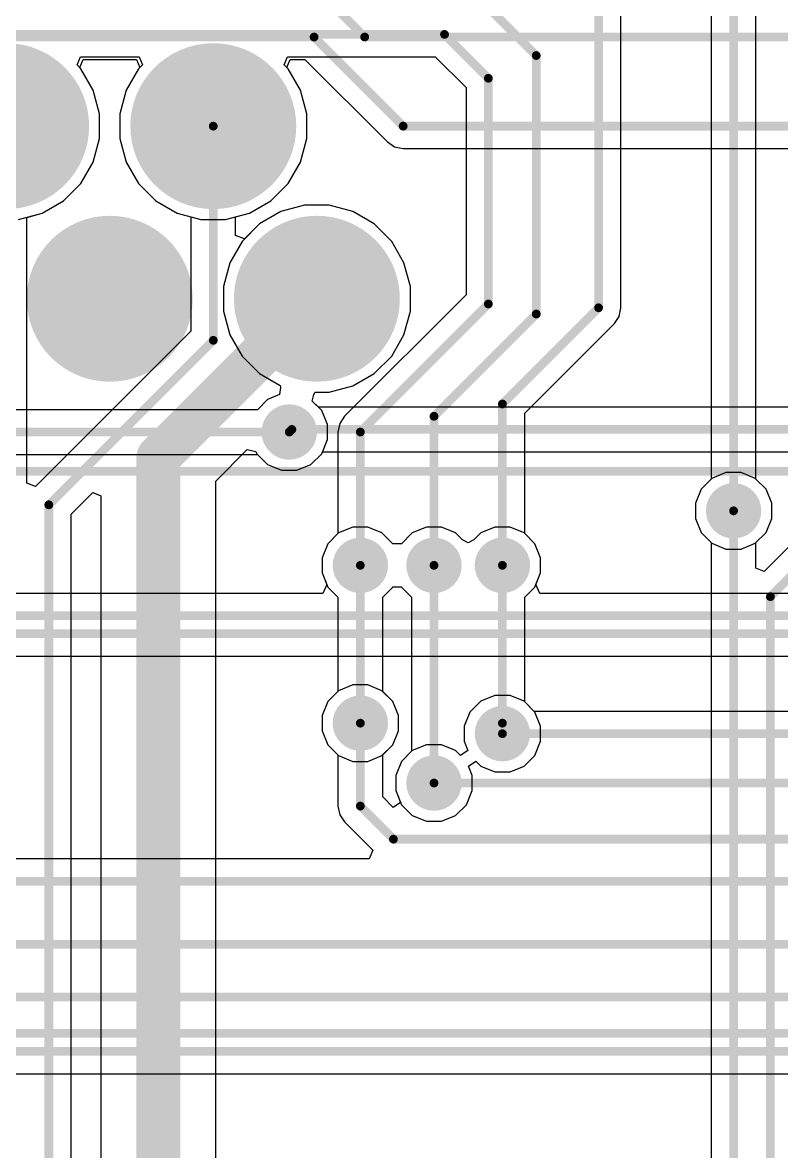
# Model space of a CAD drawing. Header units: millimetres. Extents: x -0.36 to 5.33, y -0.63 to 3.45.
# Drawn here: x 1.124 to 1.556, y 2.238 to 2.882 of the extents above; entities that cross this region are included whole.
import ezdxf

# ---------------------------------------------------------------- set-up
doc = ezdxf.new("R2010")
doc.units = ezdxf.units.MM
doc.header["$MEASUREMENT"] = 0
for name, color, linetype in [('BottomLayer', 5, 'Continuous'), ('BottomSolder', 6, 'Continuous'), ('MultiLayer', 9, 'Continuous'), ('PadHoleLayer', 156, 'Continuous'), ('TopLayer', 1, 'Continuous'), ('TopOverlay', 2, 'Continuous'), ('TopSolder', 216, 'Continuous'), ('ViaHoleLayer', 16, 'Continuous')]:
    doc.layers.add(name, color=color, linetype=linetype)

# ---------------------------------------------------------------- blocks, each defined once
blk = doc.blocks.new('6437288_3_4')
at = {"layer": 'BottomLayer'}
h = blk.add_hatch(color=5, dxfattribs=at)
edge = h.paths.add_edge_path()
edge.add_arc((0.40354, 0.28543), 0.04331, 0, 360)
h = blk.add_hatch(color=5, dxfattribs=at)
edge = h.paths.add_edge_path()
edge.add_arc((0.52165, 0.28543), 0.04331, 0, 360)
h = blk.add_hatch(color=5, dxfattribs=at)
edge = h.paths.add_edge_path()
edge.add_arc((0.4626, 0.18701), 0.04331, 0, 360)
h = blk.add_hatch(color=5, dxfattribs=at)
edge = h.paths.add_edge_path()
edge.add_arc((0.58071, 0.18701), 0.04331, 0, 360)
at = {"layer": 'BottomSolder'}
h = blk.add_hatch(color=6, dxfattribs=at)
edge = h.paths.add_edge_path()
edge.add_arc((0.40354, 0.28543), 0.04731, 0, 360)
h = blk.add_hatch(color=6, dxfattribs=at)
edge = h.paths.add_edge_path()
edge.add_arc((0.52165, 0.28543), 0.04731, 0, 360)
h = blk.add_hatch(color=6, dxfattribs=at)
edge = h.paths.add_edge_path()
edge.add_arc((0.4626, 0.18701), 0.04731, 0, 360)
h = blk.add_hatch(color=6, dxfattribs=at)
edge = h.paths.add_edge_path()
edge.add_arc((0.58071, 0.18701), 0.04731, 0, 360)
at = {"layer": 'MultiLayer'}
h = blk.add_hatch(color=9, dxfattribs=at)
edge = h.paths.add_edge_path()
edge.add_arc((0.40354, 0.28543), 0.04331, 0, 360)
h = blk.add_hatch(color=9, dxfattribs=at)
edge = h.paths.add_edge_path()
edge.add_arc((0.52165, 0.28543), 0.04331, 0, 360)
h = blk.add_hatch(color=9, dxfattribs=at)
edge = h.paths.add_edge_path()
edge.add_arc((0.4626, 0.18701), 0.04331, 0, 360)
h = blk.add_hatch(color=9, dxfattribs=at)
edge = h.paths.add_edge_path()
edge.add_arc((0.58071, 0.18701), 0.04331, 0, 360)
at = {"layer": 'PadHoleLayer'}
h = blk.add_hatch(color=156, dxfattribs=at)
edge = h.paths.add_edge_path()
edge.add_arc((0.40354, 0.28543), 0.02559, 0, 360)
h = blk.add_hatch(color=156, dxfattribs=at)
edge = h.paths.add_edge_path()
edge.add_arc((0.52165, 0.28543), 0.02559, 0, 360)
h = blk.add_hatch(color=156, dxfattribs=at)
edge = h.paths.add_edge_path()
edge.add_arc((0.4626, 0.18701), 0.02559, 0, 360)
h = blk.add_hatch(color=156, dxfattribs=at)
edge = h.paths.add_edge_path()
edge.add_arc((0.58071, 0.18701), 0.02559, 0, 360)
at = {"layer": 'TopLayer'}
h = blk.add_hatch(color=1, dxfattribs=at)
edge = h.paths.add_edge_path()
edge.add_arc((0.40354, 0.28543), 0.04331, 0, 360)
h = blk.add_hatch(color=1, dxfattribs=at)
edge = h.paths.add_edge_path()
edge.add_arc((0.52165, 0.28543), 0.04331, 0, 360)
h = blk.add_hatch(color=1, dxfattribs=at)
edge = h.paths.add_edge_path()
edge.add_arc((0.4626, 0.18701), 0.04331, 0, 360)
h = blk.add_hatch(color=1, dxfattribs=at)
edge = h.paths.add_edge_path()
edge.add_arc((0.58071, 0.18701), 0.04331, 0, 360)
at = {"layer": 'TopSolder'}
h = blk.add_hatch(color=216, dxfattribs=at)
edge = h.paths.add_edge_path()
edge.add_arc((0.40354, 0.28543), 0.04731, 0, 360)
h = blk.add_hatch(color=216, dxfattribs=at)
edge = h.paths.add_edge_path()
edge.add_arc((0.52165, 0.28543), 0.04731, 0, 360)
h = blk.add_hatch(color=216, dxfattribs=at)
edge = h.paths.add_edge_path()
edge.add_arc((0.4626, 0.18701), 0.04731, 0, 360)
h = blk.add_hatch(color=216, dxfattribs=at)
edge = h.paths.add_edge_path()
edge.add_arc((0.58071, 0.18701), 0.04731, 0, 360)
at = {"layer": 'TopOverlay', "const_width": 0.005}
blk.add_lwpolyline([(1.27953, 0.38386), (-1.27953, 0.38386)], dxfattribs=at)

msp = doc.modelspace()

# ---------------------------------------------------------------- hatches: boundary and pattern name
at = {"layer": 'BottomLayer'}
h = msp.add_hatch(color=5, dxfattribs=at)
edge = h.paths.add_edge_path()
edge.add_arc((1.27562, 2.64816), 0.01181, 0, 360)
h = msp.add_hatch(color=5, dxfattribs=at)
edge = h.paths.add_edge_path()
edge.add_arc((1.529, 2.60323), 0.01181, 0, 360)
h = msp.add_hatch(color=5, dxfattribs=at)
edge = h.paths.add_edge_path()
edge.add_arc((1.31616, 2.57215), 0.01181, 0, 360)
h = msp.add_hatch(color=5, dxfattribs=at)
edge = h.paths.add_edge_path()
edge.add_arc((1.35816, 2.57215), 0.01181, 0, 360)
h = msp.add_hatch(color=5, dxfattribs=at)
edge = h.paths.add_edge_path()
edge.add_arc((1.39716, 2.57215), 0.01181, 0, 360)
h = msp.add_hatch(color=5, dxfattribs=at)
edge = h.paths.add_edge_path()
edge.add_arc((1.31616, 2.48215), 0.01181, 0, 360)
h = msp.add_hatch(color=5, dxfattribs=at)
edge = h.paths.add_edge_path()
edge.add_arc((1.39716, 2.47615), 0.01181, 0, 360)
h = msp.add_hatch(color=5, dxfattribs=at)
edge = h.paths.add_edge_path()
edge.add_arc((1.35816, 2.448), 0.01181, 0, 360)
at = {"layer": 'BottomSolder'}
h = msp.add_hatch(color=6, dxfattribs=at)
edge = h.paths.add_edge_path()
edge.add_arc((1.27562, 2.64816), 0.01581, 0, 360)
h = msp.add_hatch(color=6, dxfattribs=at)
edge = h.paths.add_edge_path()
edge.add_arc((1.529, 2.60323), 0.01581, 0, 360)
h = msp.add_hatch(color=6, dxfattribs=at)
edge = h.paths.add_edge_path()
edge.add_arc((1.31616, 2.57215), 0.01581, 0, 360)
h = msp.add_hatch(color=6, dxfattribs=at)
edge = h.paths.add_edge_path()
edge.add_arc((1.35816, 2.57215), 0.01581, 0, 360)
h = msp.add_hatch(color=6, dxfattribs=at)
edge = h.paths.add_edge_path()
edge.add_arc((1.39716, 2.57215), 0.01581, 0, 360)
h = msp.add_hatch(color=6, dxfattribs=at)
edge = h.paths.add_edge_path()
edge.add_arc((1.31616, 2.48215), 0.01581, 0, 360)
h = msp.add_hatch(color=6, dxfattribs=at)
edge = h.paths.add_edge_path()
edge.add_arc((1.39716, 2.47615), 0.01581, 0, 360)
h = msp.add_hatch(color=6, dxfattribs=at)
edge = h.paths.add_edge_path()
edge.add_arc((1.35816, 2.448), 0.01581, 0, 360)
at = {"layer": 'TopLayer'}
h = msp.add_hatch(color=1, dxfattribs=at)
edge = h.paths.add_edge_path()
edge.add_arc((1.27562, 2.64816), 0.01181, 0, 360)
h = msp.add_hatch(color=1, dxfattribs=at)
edge = h.paths.add_edge_path()
edge.add_arc((1.529, 2.60323), 0.01181, 0, 360)
h = msp.add_hatch(color=1, dxfattribs=at)
edge = h.paths.add_edge_path()
edge.add_arc((1.31616, 2.57215), 0.01181, 0, 360)
h = msp.add_hatch(color=1, dxfattribs=at)
edge = h.paths.add_edge_path()
edge.add_arc((1.35816, 2.57215), 0.01181, 0, 360)
h = msp.add_hatch(color=1, dxfattribs=at)
edge = h.paths.add_edge_path()
edge.add_arc((1.39716, 2.57215), 0.01181, 0, 360)
h = msp.add_hatch(color=1, dxfattribs=at)
edge = h.paths.add_edge_path()
edge.add_arc((1.31616, 2.48215), 0.01181, 0, 360)
h = msp.add_hatch(color=1, dxfattribs=at)
edge = h.paths.add_edge_path()
edge.add_arc((1.39716, 2.47615), 0.01181, 0, 360)
h = msp.add_hatch(color=1, dxfattribs=at)
edge = h.paths.add_edge_path()
edge.add_arc((1.35816, 2.448), 0.01181, 0, 360)
at = {"layer": 'TopSolder'}
h = msp.add_hatch(color=216, dxfattribs=at)
edge = h.paths.add_edge_path()
edge.add_arc((1.27562, 2.64816), 0.01581, 0, 360)
h = msp.add_hatch(color=216, dxfattribs=at)
edge = h.paths.add_edge_path()
edge.add_arc((1.529, 2.60323), 0.01581, 0, 360)
h = msp.add_hatch(color=216, dxfattribs=at)
edge = h.paths.add_edge_path()
edge.add_arc((1.31616, 2.57215), 0.01581, 0, 360)
h = msp.add_hatch(color=216, dxfattribs=at)
edge = h.paths.add_edge_path()
edge.add_arc((1.35816, 2.57215), 0.01581, 0, 360)
h = msp.add_hatch(color=216, dxfattribs=at)
edge = h.paths.add_edge_path()
edge.add_arc((1.39716, 2.57215), 0.01581, 0, 360)
h = msp.add_hatch(color=216, dxfattribs=at)
edge = h.paths.add_edge_path()
edge.add_arc((1.31616, 2.48215), 0.01581, 0, 360)
h = msp.add_hatch(color=216, dxfattribs=at)
edge = h.paths.add_edge_path()
edge.add_arc((1.39716, 2.47615), 0.01581, 0, 360)
h = msp.add_hatch(color=216, dxfattribs=at)
edge = h.paths.add_edge_path()
edge.add_arc((1.35816, 2.448), 0.01581, 0, 360)
at = {"layer": 'ViaHoleLayer'}
h = msp.add_hatch(color=16, dxfattribs=at)
edge = h.paths.add_edge_path()
edge.add_arc((1.27562, 2.64816), 0.00591, 0, 360)
h = msp.add_hatch(color=16, dxfattribs=at)
edge = h.paths.add_edge_path()
edge.add_arc((1.529, 2.60323), 0.00591, 0, 360)
h = msp.add_hatch(color=16, dxfattribs=at)
edge = h.paths.add_edge_path()
edge.add_arc((1.31616, 2.57215), 0.00591, 0, 360)
h = msp.add_hatch(color=16, dxfattribs=at)
edge = h.paths.add_edge_path()
edge.add_arc((1.35816, 2.57215), 0.00591, 0, 360)
h = msp.add_hatch(color=16, dxfattribs=at)
edge = h.paths.add_edge_path()
edge.add_arc((1.39716, 2.57215), 0.00591, 0, 360)
h = msp.add_hatch(color=16, dxfattribs=at)
edge = h.paths.add_edge_path()
edge.add_arc((1.31616, 2.48215), 0.00591, 0, 360)
h = msp.add_hatch(color=16, dxfattribs=at)
edge = h.paths.add_edge_path()
edge.add_arc((1.39716, 2.47615), 0.00591, 0, 360)
h = msp.add_hatch(color=16, dxfattribs=at)
edge = h.paths.add_edge_path()
edge.add_arc((1.35816, 2.448), 0.00591, 0, 360)

# ---------------------------------------------------------------- linework, layer by layer
at = {"layer": 'BottomLayer'}
for p, q in [((1.46474, 2.719), (1.46474, 3.02102)), ((1.51626, 2.9059), (1.51626, 2.62133)), ((1.54174, 2.62133), (1.54174, 2.9059)), ((1.15465, 2.85752), (1.15657, 2.86214)), ((1.15657, 2.86214), (1.18995, 2.86214)), ((1.18995, 2.86214), (1.19187, 2.85752)), ((1.27276, 2.85752), (1.27468, 2.86214)), ((1.27468, 2.86214), (1.35888, 2.86214)), ((1.35888, 2.86214), (1.37641, 2.84461)), ((1.15686, 2.85531), (1.15465, 2.85752)), ((1.16388, 2.84316), (1.15686, 2.85531)), ((1.18966, 2.85531), (1.18264, 2.84316)), ((1.19187, 2.85752), (1.18966, 2.85531)), ((1.27497, 2.85531), (1.27276, 2.85752)), ((1.28199, 2.84316), (1.27497, 2.85531)), ((1.16751, 2.8296), (1.16388, 2.84316)), ((1.18264, 2.84316), (1.17901, 2.8296)), ((1.28562, 2.8296), (1.28199, 2.84316)), ((1.37641, 2.84461), (1.37641, 2.72644)), ((1.16751, 2.81556), (1.16751, 2.8296)), ((1.17901, 2.8296), (1.17901, 2.81556)), ((1.28562, 2.81556), (1.28562, 2.8296)), ((1.16388, 2.80201), (1.16751, 2.81556)), ((1.17901, 2.81556), (1.18264, 2.80201)), ((1.28199, 2.80201), (1.28562, 2.81556)), ((1.15686, 2.78985), (1.16388, 2.80201)), ((1.18264, 2.80201), (1.18966, 2.78985)), ((1.27497, 2.78985), (1.28199, 2.80201)), ((1.14694, 2.77993), (1.15686, 2.78985)), ((1.18966, 2.78985), (1.19958, 2.77993)), ((1.26505, 2.77993), (1.27497, 2.78985)), ((1.13478, 2.77291), (1.14694, 2.77993)), ((1.19958, 2.77993), (1.21174, 2.77291)), ((1.25289, 2.77291), (1.26505, 2.77993)), ((1.28435, 2.77746), (1.27079, 2.77383)), ((1.29839, 2.77746), (1.28435, 2.77746)), ((1.31195, 2.77383), (1.29839, 2.77746)), ((1.12122, 2.76928), (1.13478, 2.77291)), ((1.21174, 2.77291), (1.2253, 2.76928)), ((1.2253, 2.76928), (1.23933, 2.76928)), ((1.23933, 2.76928), (1.25289, 2.77291)), ((1.27079, 2.77383), (1.25864, 2.76681)), ((1.3241, 2.76681), (1.31195, 2.77383)), ((1.25864, 2.76681), (1.24871, 2.75689)), ((1.33403, 2.75689), (1.3241, 2.76681)), ((1.24871, 2.75689), (1.2417, 2.74473)), ((1.34104, 2.74473), (1.33403, 2.75689)), ((1.2417, 2.74473), (1.23806, 2.73118)), ((1.34468, 2.73118), (1.34104, 2.74473)), ((1.23806, 2.73118), (1.23806, 2.71714)), ((1.34468, 2.71714), (1.34468, 2.73118)), ((1.37641, 2.72644), (1.30715, 2.65717)), ((1.23806, 2.71714), (1.2417, 2.70358)), ((1.34104, 2.70358), (1.34468, 2.71714)), ((1.46377, 2.71412), (1.46474, 2.719)), ((1.4099, 2.65888), (1.46101, 2.70999)), ((1.46101, 2.70999), (1.46377, 2.71412)), ((1.2417, 2.70358), (1.24871, 2.69143)), ((1.33403, 2.69143), (1.34104, 2.70358)), ((1.24871, 2.69143), (1.25864, 2.6815)), ((1.3241, 2.6815), (1.33403, 2.69143)), ((1.25864, 2.6815), (1.27051, 2.67465)), ((1.31195, 2.67448), (1.3241, 2.6815)), ((1.27067, 2.67359), (1.27012, 2.66949)), ((1.27051, 2.67465), (1.27067, 2.6737)), ((1.27067, 2.6737), (1.27067, 2.67359)), ((1.29839, 2.67085), (1.31195, 2.67448)), ((1.26327, 2.66665), (1.25752, 2.6609)), ((1.27012, 2.66949), (1.26327, 2.66665)), ((1.28877, 2.66585), (1.28962, 2.66962)), ((1.29411, 2.66051), (1.28877, 2.66585)), ((1.28962, 2.66962), (1.29031, 2.67085)), ((1.29031, 2.67085), (1.29839, 2.67085)), ((1.25752, 2.6609), (0.55426, 2.6609)), ((1.29743, 2.6525), (1.29411, 2.66051)), ((1.4099, 2.59025), (1.4099, 2.65888)), ((1.29743, 2.64382), (1.29743, 2.6525)), ((1.30438, 2.65303), (1.30341, 2.64816)), ((1.30715, 2.65717), (1.30438, 2.65303)), ((1.30341, 2.64816), (1.30341, 2.59025)), ((1.29411, 2.6358), (1.29743, 2.64382)), ((0.55426, 2.63541), (1.25752, 2.63541)), ((1.25752, 2.63541), (1.26327, 2.62967)), ((1.28798, 2.62967), (1.29411, 2.6358)), ((1.26327, 2.62967), (1.27128, 2.62635)), ((1.27128, 2.62635), (1.27996, 2.62635)), ((1.27996, 2.62635), (1.28798, 2.62967)), ((1.51626, 2.62133), (1.51051, 2.61559)), ((1.54749, 2.61559), (1.54174, 2.62133)), ((1.51051, 2.61559), (1.50719, 2.60757)), ((1.55081, 2.60757), (1.54749, 2.61559)), ((1.50719, 2.60757), (1.50719, 2.59889)), ((1.55081, 2.59889), (1.55081, 2.60757)), ((1.50719, 2.59889), (1.51051, 2.59088)), ((1.54749, 2.59088), (1.55081, 2.59889)), ((1.30341, 2.59025), (1.29767, 2.5845)), ((1.41565, 2.5845), (1.4099, 2.59025)), ((1.51051, 2.59088), (1.51665, 2.58474)), ((1.54135, 2.58474), (1.54749, 2.59088)), ((1.29767, 2.5845), (1.29435, 2.57649)), ((1.41897, 2.57649), (1.41565, 2.5845)), ((1.51665, 2.58474), (1.52466, 2.58142)), ((1.52466, 2.58142), (1.53334, 2.58142)), ((1.53334, 2.58142), (1.54135, 2.58474)), ((1.29435, 2.57649), (1.29435, 2.56781)), ((1.41897, 2.56781), (1.41897, 2.57649)), ((1.29435, 2.56781), (1.29709, 2.56118)), ((1.41622, 2.56118), (1.41897, 2.56781)), ((1.29475, 2.55618), (0.22787, 2.55618)), ((1.29709, 2.56118), (1.29475, 2.55618)), ((1.41856, 2.55618), (1.41622, 2.56118)), ((1.58467, 2.55618), (1.41856, 2.55618)), ((0.23741, 2.52039), (1.58435, 2.52039)), ((1.31182, 2.50396), (1.3038, 2.50064)), ((1.3205, 2.50396), (1.31182, 2.50396)), ((1.32851, 2.50064), (1.3205, 2.50396)), ((1.3038, 2.50064), (1.29767, 2.4945)), ((1.33465, 2.4945), (1.32851, 2.50064)), ((1.39282, 2.49796), (1.3848, 2.49464)), ((1.4015, 2.49796), (1.39282, 2.49796)), ((1.40951, 2.49464), (1.4015, 2.49796)), ((1.29767, 2.4945), (1.29435, 2.48649)), ((1.33797, 2.48649), (1.33465, 2.4945)), ((1.3848, 2.49464), (1.37867, 2.4885)), ((1.41526, 2.48889), (1.40951, 2.49464)), ((1.29435, 2.48649), (1.29435, 2.47781)), ((1.33797, 2.47781), (1.33797, 2.48649)), ((1.37867, 2.4885), (1.37535, 2.48049)), ((1.67702, 2.48889), (1.41526, 2.48889)), ((1.37535, 2.48049), (1.37535, 2.47181)), ((1.29435, 2.47781), (1.29767, 2.46979)), ((1.33465, 2.46979), (1.33797, 2.47781)), ((1.37535, 2.47181), (1.37753, 2.46655)), ((1.29767, 2.46979), (1.30341, 2.46405)), ((1.3289, 2.46405), (1.33465, 2.46979)), ((1.3458, 2.46649), (1.33967, 2.46035)), ((1.35382, 2.46981), (1.3458, 2.46649)), ((1.3625, 2.46981), (1.35382, 2.46981)), ((1.37051, 2.46649), (1.3625, 2.46981)), ((1.37329, 2.46372), (1.37051, 2.46649)), ((1.37753, 2.46655), (1.37329, 2.46372)), ((1.30341, 2.46405), (1.30341, 2.43484)), ((1.3289, 2.44012), (1.3289, 2.46405)), ((1.33967, 2.46035), (1.33635, 2.45234)), ((1.33635, 2.45234), (1.33635, 2.44366)), ((1.33487, 2.43415), (1.3289, 2.44012)), ((1.33635, 2.44366), (1.33911, 2.43698)), ((1.30341, 2.43484), (1.30438, 2.42997)), ((1.33911, 2.43698), (1.33487, 2.43415)), ((1.30438, 2.42997), (1.30715, 2.42583)), ((1.30715, 2.42583), (1.32323, 2.40974)), ((1.32323, 2.40974), (1.32116, 2.40474)), ((1.32116, 2.40474), (0.8371, 2.40474)), ((1.03166, 2.28226), (1.89672, 2.28226))]:
    msp.add_line(p, q, dxfattribs=at)
at = {"layer": 'BottomLayer', "const_width": 0.005}
for points in [[(1.452, 2.719), (1.452, 3.03912)], [(1.529, 2.60323), (1.529, 2.924)], [(1.38942, 2.88989), (1.41646, 2.86285)], [(0.98047, 2.87489), (1.36416, 2.87489)], [(1.36416, 2.87489), (1.38916, 2.84989)], [(1.41646, 2.71546), (1.41646, 2.86285)], [(1.38916, 2.72116), (1.38916, 2.84989)], [(1.31616, 2.64816), (1.38916, 2.72116)], [(1.35816, 2.65716), (1.41646, 2.71546)], [(1.39716, 2.66416), (1.452, 2.719)], [(1.39716, 2.57215), (1.39716, 2.66416)], [(1.35816, 2.57215), (1.35816, 2.65716)], [(0.53616, 2.64816), (1.27562, 2.64816)], [(1.31616, 2.57215), (1.31616, 2.64816)], [(0.22787, 2.54343), (1.59374, 2.54343)], [(0.23213, 2.53313), (1.59374, 2.53313)], [(1.31616, 2.43484), (1.31616, 2.48215)], [(1.39716, 2.47615), (2.02216, 2.47615)], [(1.35816, 2.448), (2.012, 2.448)], [(1.31616, 2.43484), (1.335, 2.416)], [(1.335, 2.416), (2.009, 2.416)], [(0.819, 2.392), (1.996, 2.392)], [(0.69916, 2.356), (1.991, 2.356)], [(0.58116, 2.326), (1.98915, 2.326)], [(1.01266, 2.3053), (1.90627, 2.3053)], [(1.01692, 2.295), (1.902, 2.295)]]:
    msp.add_lwpolyline(points, dxfattribs=at)
at = {"layer": 'BottomLayer', "const_width": 0.0025}
for points in [[(1.36291, 2.87489, 1), (1.36541, 2.87489, 1)], [(1.36291, 2.87489, 1), (1.36541, 2.87489, 1)], [(1.41521, 2.86285, 1), (1.41771, 2.86285, 1)], [(1.41521, 2.86285, 1), (1.41771, 2.86285, 1)], [(1.38791, 2.84989, 1), (1.39041, 2.84989, 1)], [(1.38791, 2.84989, 1), (1.39041, 2.84989, 1)], [(1.38791, 2.72116, 1), (1.39041, 2.72116, 1)], [(1.38791, 2.72116, 1), (1.39041, 2.72116, 1)], [(1.41521, 2.71546, 1), (1.41771, 2.71546, 1)], [(1.41521, 2.71546, 1), (1.41771, 2.71546, 1)], [(1.45075, 2.719, 1), (1.45325, 2.719, 1)], [(1.45075, 2.719, 1), (1.45325, 2.719, 1)], [(1.39591, 2.66416, 1), (1.39841, 2.66416, 1)], [(1.39591, 2.66416, 1), (1.39841, 2.66416, 1)], [(1.35691, 2.65716, 1), (1.35941, 2.65716, 1)], [(1.35691, 2.65716, 1), (1.35941, 2.65716, 1)], [(1.27437, 2.64816, 1), (1.27687, 2.64816, 1)], [(1.31491, 2.64816, 1), (1.31741, 2.64816, 1)], [(1.31491, 2.64816, 1), (1.31741, 2.64816, 1)], [(1.52775, 2.60323, 1), (1.53025, 2.60323, 1)], [(1.31491, 2.57215, 1), (1.31741, 2.57215, 1)], [(1.35691, 2.57215, 1), (1.35941, 2.57215, 1)], [(1.39591, 2.57215, 1), (1.39841, 2.57215, 1)], [(1.31491, 2.48215, 1), (1.31741, 2.48215, 1)], [(1.39591, 2.47615, 1), (1.39841, 2.47615, 1)], [(1.35691, 2.448, 1), (1.35941, 2.448, 1)], [(1.31491, 2.43484, 1), (1.31741, 2.43484, 1)], [(1.31491, 2.43484, 1), (1.31741, 2.43484, 1)], [(1.33375, 2.416, 1), (1.33625, 2.416, 1)], [(1.33375, 2.416, 1), (1.33625, 2.416, 1)]]:
    msp.add_lwpolyline(points, format="xyb", close=True, dxfattribs=at)
at = {"layer": 'TopLayer'}
for p, q in [((1.15615, 2.85603), (1.15806, 2.86064)), ((1.15806, 2.86064), (1.18846, 2.86064)), ((1.18846, 2.86064), (1.19037, 2.85603)), ((1.27426, 2.85603), (1.27617, 2.86064)), ((1.27617, 2.86064), (1.2845, 2.86064)), ((1.2845, 2.86064), (1.33157, 2.81357)), ((1.15686, 2.85531), (1.15615, 2.85603)), ((1.16388, 2.84316), (1.15686, 2.85531)), ((1.18966, 2.85531), (1.18264, 2.84316)), ((1.19037, 2.85603), (1.18966, 2.85531)), ((1.27497, 2.85531), (1.27426, 2.85603)), ((1.28199, 2.84316), (1.27497, 2.85531)), ((1.16751, 2.8296), (1.16388, 2.84316)), ((1.18264, 2.84316), (1.17901, 2.8296)), ((1.28562, 2.8296), (1.28199, 2.84316)), ((1.16751, 2.81556), (1.16751, 2.8296)), ((1.17901, 2.8296), (1.17901, 2.81556)), ((1.28562, 2.81556), (1.28562, 2.8296)), ((1.16388, 2.80201), (1.16751, 2.81556)), ((1.17901, 2.81556), (1.18264, 2.80201)), ((1.28199, 2.80201), (1.28562, 2.81556)), ((1.33157, 2.81357), (1.33571, 2.81081)), ((1.33571, 2.81081), (1.34058, 2.80984)), ((1.34058, 2.80984), (1.86952, 2.80984)), ((1.15686, 2.78985), (1.16388, 2.80201)), ((1.18264, 2.80201), (1.18966, 2.78985)), ((1.27497, 2.78985), (1.28199, 2.80201)), ((1.14694, 2.77993), (1.15686, 2.78985)), ((1.18966, 2.78985), (1.19958, 2.77993)), ((1.26505, 2.77993), (1.27497, 2.78985)), ((1.13478, 2.77291), (1.14694, 2.77993)), ((1.19958, 2.77993), (1.21174, 2.77291)), ((1.25289, 2.77291), (1.26505, 2.77993)), ((1.28435, 2.77746), (1.27079, 2.77383)), ((1.29839, 2.77746), (1.28435, 2.77746)), ((1.31195, 2.77383), (1.29839, 2.77746)), ((1.1259, 2.77053), (1.13478, 2.77291)), ((1.1259, 2.61905), (1.1259, 2.77053)), ((1.21174, 2.77291), (1.21957, 2.77081)), ((1.21957, 2.77081), (1.21957, 2.70574)), ((1.24506, 2.77081), (1.25289, 2.77291)), ((1.24506, 2.76014), (1.24506, 2.77081)), ((1.27079, 2.77383), (1.25864, 2.76681)), ((1.3241, 2.76681), (1.31195, 2.77383)), ((1.25864, 2.76681), (1.25006, 2.75823)), ((1.33403, 2.75689), (1.3241, 2.76681)), ((1.25006, 2.75823), (1.24506, 2.76014)), ((1.34104, 2.74473), (1.33403, 2.75689)), ((1.34468, 2.73118), (1.34104, 2.74473)), ((1.34468, 2.71714), (1.34468, 2.73118)), ((1.34104, 2.70358), (1.34468, 2.71714)), ((1.21957, 2.70574), (1.1309, 2.61707)), ((1.33403, 2.69143), (1.34104, 2.70358)), ((1.3241, 2.6815), (1.33403, 2.69143)), ((1.31195, 2.67448), (1.3241, 2.6815)), ((1.29839, 2.67085), (1.31195, 2.67448)), ((1.28877, 2.66585), (1.28962, 2.66962)), ((1.29223, 2.66239), (1.28877, 2.66585)), ((1.28962, 2.66962), (1.29031, 2.67085)), ((1.29031, 2.67085), (1.29839, 2.67085)), ((1.84329, 2.66239), (1.29223, 2.66239)), ((1.23378, 2.62021), (1.25168, 2.63811)), ((1.25168, 2.63811), (1.25658, 2.63713)), ((1.25658, 2.63713), (1.25713, 2.6358)), ((1.25713, 2.6358), (1.26327, 2.62967)), ((1.28798, 2.62967), (1.29411, 2.6358)), ((1.29411, 2.6358), (1.29457, 2.6369)), ((1.29457, 2.6369), (1.6075, 2.6369)), ((1.26327, 2.62967), (1.27128, 2.62635)), ((1.27128, 2.62635), (1.27996, 2.62635)), ((1.27996, 2.62635), (1.28798, 2.62967)), ((1.60957, 2.6319), (1.54636, 2.56869)), ((1.23378, 2.202), (1.23378, 2.62021)), ((1.51665, 2.62172), (1.51051, 2.61559)), ((1.52466, 2.62504), (1.51665, 2.62172)), ((1.53334, 2.62504), (1.52466, 2.62504)), ((1.54135, 2.62172), (1.53334, 2.62504)), ((1.54749, 2.61559), (1.54135, 2.62172)), ((1.1309, 2.61707), (1.1259, 2.61905)), ((1.15126, 2.60138), (1.1636, 2.61372)), ((1.1636, 2.61372), (1.16822, 2.61181)), ((1.51051, 2.61559), (1.50719, 2.60757)), ((1.55081, 2.60757), (1.54749, 2.61559)), ((1.16822, 2.61181), (1.16822, 2.202)), ((1.50719, 2.60757), (1.50719, 2.59889)), ((1.55081, 2.59889), (1.55081, 2.60757)), ((1.15126, 1.88074), (1.15126, 2.60138)), ((1.50719, 2.59889), (1.51051, 2.59088)), ((1.54749, 2.59088), (1.55081, 2.59889)), ((1.3038, 2.59064), (1.29767, 2.5845)), ((1.31182, 2.59396), (1.3038, 2.59064)), ((1.3205, 2.59396), (1.31182, 2.59396)), ((1.32851, 2.59064), (1.3205, 2.59396)), ((1.33465, 2.5845), (1.32851, 2.59064)), ((1.3458, 2.59064), (1.33967, 2.5845)), ((1.35382, 2.59396), (1.3458, 2.59064)), ((1.3625, 2.59396), (1.35382, 2.59396)), ((1.37051, 2.59064), (1.3625, 2.59396)), ((1.37439, 2.58676), (1.37051, 2.59064)), ((1.3848, 2.59064), (1.38092, 2.58676)), ((1.39282, 2.59396), (1.3848, 2.59064)), ((1.4015, 2.59396), (1.39282, 2.59396)), ((1.40951, 2.59064), (1.4015, 2.59396)), ((1.41565, 2.5845), (1.40951, 2.59064)), ((1.51051, 2.59088), (1.51626, 2.58513)), ((1.54174, 2.58513), (1.54749, 2.59088)), ((1.29767, 2.5845), (1.29435, 2.57649)), ((1.33466, 2.58448), (1.33465, 2.5845)), ((1.33966, 2.58448), (1.33466, 2.58448)), ((1.33967, 2.5845), (1.33966, 2.58448)), ((1.37766, 2.58504), (1.37439, 2.58676)), ((1.38092, 2.58676), (1.37766, 2.58504)), ((1.41897, 2.57649), (1.41565, 2.5845)), ((1.51626, 2.58513), (1.51626, 2.18328)), ((1.54174, 2.57061), (1.54174, 2.58513)), ((1.29435, 2.57649), (1.29435, 2.56781)), ((1.41897, 2.56781), (1.41897, 2.57649)), ((1.54636, 2.56869), (1.54174, 2.57061)), ((1.29435, 2.56781), (1.29767, 2.55979)), ((1.41565, 2.55979), (1.41897, 2.56781)), ((1.29767, 2.55979), (1.30341, 2.55405)), ((1.3289, 2.55405), (1.33465, 2.55979)), ((1.33465, 2.55979), (1.33466, 2.55982)), ((1.33466, 2.55982), (1.33966, 2.55982)), ((1.33966, 2.55982), (1.33967, 2.55979)), ((1.33967, 2.55979), (1.34541, 2.55405)), ((1.4099, 2.55405), (1.41565, 2.55979)), ((1.30341, 2.55405), (1.30341, 2.50025)), ((1.3289, 2.50025), (1.3289, 2.55405)), ((1.34541, 2.55405), (1.34541, 2.4661)), ((1.4099, 2.49425), (1.4099, 2.55405)), ((1.30341, 2.50025), (1.29767, 2.4945)), ((1.33465, 2.4945), (1.3289, 2.50025)), ((1.29767, 2.4945), (1.29435, 2.48649)), ((1.33797, 2.48649), (1.33465, 2.4945)), ((1.41565, 2.4885), (1.4099, 2.49425)), ((1.29435, 2.48649), (1.29435, 2.47781)), ((1.33797, 2.47781), (1.33797, 2.48649)), ((1.41897, 2.48049), (1.41565, 2.4885)), ((1.41897, 2.47181), (1.41897, 2.48049)), ((1.29435, 2.47781), (1.29767, 2.46979)), ((1.33465, 2.46979), (1.33797, 2.47781)), ((1.41565, 2.46379), (1.41897, 2.47181)), ((1.29767, 2.46979), (1.3038, 2.46366)), ((1.32851, 2.46366), (1.33465, 2.46979)), ((1.34541, 2.4661), (1.33967, 2.46035)), ((1.3038, 2.46366), (1.31182, 2.46034)), ((1.31182, 2.46034), (1.3205, 2.46034)), ((1.3205, 2.46034), (1.32851, 2.46366)), ((1.33967, 2.46035), (1.33635, 2.45234)), ((1.37779, 2.4576), (1.38203, 2.46043)), ((1.38203, 2.46043), (1.3848, 2.45766)), ((1.40951, 2.45766), (1.41565, 2.46379)), ((1.37997, 2.45234), (1.37779, 2.4576)), ((1.3848, 2.45766), (1.39282, 2.45434)), ((1.39282, 2.45434), (1.4015, 2.45434)), ((1.4015, 2.45434), (1.40951, 2.45766)), ((1.33635, 2.45234), (1.33635, 2.44366)), ((1.37997, 2.44366), (1.37997, 2.45234)), ((1.33635, 2.44366), (1.33967, 2.43565)), ((1.37665, 2.43565), (1.37997, 2.44366)), ((1.33967, 2.43565), (1.3458, 2.42951)), ((1.37051, 2.42951), (1.37665, 2.43565)), ((1.3458, 2.42951), (1.35382, 2.42619)), ((1.3625, 2.42619), (1.37051, 2.42951)), ((1.35382, 2.42619), (1.3625, 2.42619))]:
    msp.add_line(p, q, dxfattribs=at)
for points, const_width in [([(1.30361, 2.88839), (1.31861, 2.87339)], 0.005), ([(0.70907, 2.87339), (1.28978, 2.87339)], 0.005), ([(1.28978, 2.87339), (1.34058, 2.82258)], 0.005), ([(1.31861, 2.87339), (1.98859, 2.87339)], 0.005), ([(1.23231, 2.70046), (1.23231, 2.82258)], 0.005), ([(1.34058, 2.82258), (1.92129, 2.82258)], 0.005), ([(1.201, 2.63379), (1.29137, 2.72416)], 0.025), ([(1.13852, 2.60666), (1.23231, 2.70046)], 0.005), ([(1.27562, 2.64816), (1.27711, 2.64965)], 0.005), ([(1.27711, 2.64965), (1.86074, 2.64965)], 0.005), ([(1.201, 2.202), (1.201, 2.63379)], 0.025), ([(1.55, 2.55431), (1.62252, 2.62683)], 0.005), ([(1.13852, 1.86279), (1.13852, 2.60666)], 0.005), ([(1.529, 2.178), (1.529, 2.60323)], 0.005), ([(1.31616, 2.48215), (1.31616, 2.57215)], 0.005), ([(1.35816, 2.448), (1.35816, 2.57215)], 0.005), ([(1.39716, 2.48215), (1.39716, 2.57215)], 0.005), ([(1.55, 2.172), (1.55, 2.55431)], 0.005)]:
    msp.add_lwpolyline(points, dxfattribs=dict(at, const_width=const_width))
for points, const_width in [([(1.28853, 2.87339, 1), (1.29103, 2.87339, 1)], 0.0025), ([(1.28853, 2.87339, 1), (1.29103, 2.87339, 1)], 0.0025), ([(1.31736, 2.87339, 1), (1.31986, 2.87339, 1)], 0.0025), ([(1.31736, 2.87339, 1), (1.31986, 2.87339, 1)], 0.0025), ([(1.23106, 2.82258, 1), (1.23356, 2.82258, 1)], 0.0025), ([(1.33933, 2.82258, 1), (1.34183, 2.82258, 1)], 0.0025), ([(1.33933, 2.82258, 1), (1.34183, 2.82258, 1)], 0.0025), ([(1.28512, 2.72416, 1), (1.29762, 2.72416, 1)], 0.0125), ([(1.23106, 2.70046, 1), (1.23356, 2.70046, 1)], 0.0025), ([(1.23106, 2.70046, 1), (1.23356, 2.70046, 1)], 0.0025), ([(1.27586, 2.64965, 1), (1.27836, 2.64965, 1)], 0.0025), ([(1.27586, 2.64965, 1), (1.27836, 2.64965, 1)], 0.0025), ([(1.19475, 2.63379, 1), (1.20725, 2.63379, 1)], 0.0125), ([(1.19475, 2.63379, 1), (1.20725, 2.63379, 1)], 0.0125), ([(1.27437, 2.64816, 1), (1.27687, 2.64816, 1)], 0.0025), ([(1.13727, 2.60666, 1), (1.13977, 2.60666, 1)], 0.0025), ([(1.13727, 2.60666, 1), (1.13977, 2.60666, 1)], 0.0025), ([(1.52775, 2.60323, 1), (1.53025, 2.60323, 1)], 0.0025), ([(1.31491, 2.57215, 1), (1.31741, 2.57215, 1)], 0.0025), ([(1.35691, 2.57215, 1), (1.35941, 2.57215, 1)], 0.0025), ([(1.39591, 2.57215, 1), (1.39841, 2.57215, 1)], 0.0025), ([(1.54875, 2.55431, 1), (1.55125, 2.55431, 1)], 0.0025), ([(1.54875, 2.55431, 1), (1.55125, 2.55431, 1)], 0.0025), ([(1.31491, 2.48215, 1), (1.31741, 2.48215, 1)], 0.0025), ([(1.39591, 2.48215, 1), (1.39841, 2.48215, 1)], 0.0025), ([(1.35691, 2.448, 1), (1.35941, 2.448, 1)], 0.0025)]:
    msp.add_lwpolyline(points, format="xyb", close=True, dxfattribs=dict(at, const_width=const_width))

# ---------------------------------------------------------------- block references
at = {"rotation": 180}
msp.add_blockref('6437288_3_4', (1.69491, 3.00959), dxfattribs=at)

doc.saveas('drawing.dxf')
